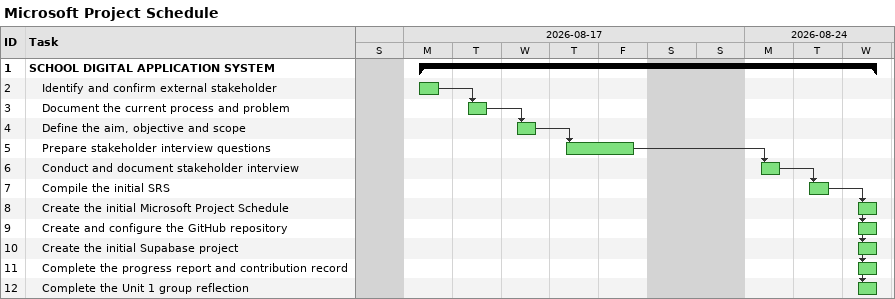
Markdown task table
Microsoft Project Schedule

| ID | Level | Task | Start | Finish | Predecessors |
|---|---|---|---|---|---|
| 1 | 1 | **SCHOOL DIGITAL APPLICATION SYSTEM** | 2026-08-17 | 2026-08-26 |  |
| 2 | 2 | Identify and confirm external stakeholder | 2026-08-17 | 2026-08-17 |  |
| 3 | 2 | Document the current process and problem | 2026-08-18 | 2026-08-18 | 2 |
| 4 | 2 | Define the aim, objective and scope | 2026-08-19 | 2026-08-19 | 3 |
| 5 | 2 | Prepare stakeholder interview questions | 2026-08-20 | 2026-08-21 | 4 |
| 6 | 2 | Conduct and document stakeholder interview | 2026-08-24 | 2026-08-24 | 5 |
| 7 | 2 | Compile the initial SRS | 2026-08-25 | 2026-08-25 | 6 |
| 8 | 2 | Create the initial Microsoft Project Schedule | 2026-08-26 | 2026-08-26 | 7 |
| 9 | 2 | Create and configure the GitHub repository | 2026-08-26 | 2026-08-26 | 7 |
| 10 | 2 | Create the initial Supabase project | 2026-08-26 | 2026-08-26 | 7 |
| 11 | 2 | Complete the progress report and contribution record | 2026-08-26 | 2026-08-26 | 7 |
| 12 | 2 | Complete the Unit 1 group reflection | 2026-08-26 | 2026-08-26 | 7 |
